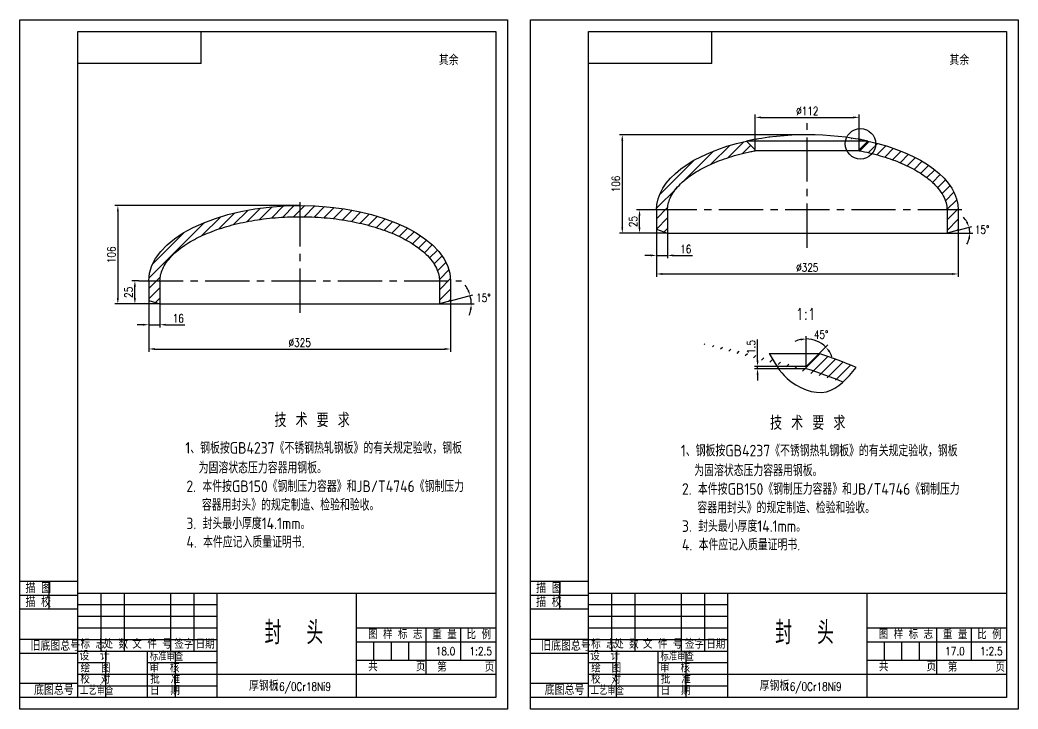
# Model space of a CAD drawing. Header units: millimetres. Extents: x 0 to 1761, y 0 to 1006.
# Drawn here: x 0 to 430, y 0 to 297 of the extents above; entities that cross this region are included whole.
import ezdxf

# ---------------------------------------------------------------- set-up
doc = ezdxf.new("R2010")
doc.units = ezdxf.units.MM
doc.linetypes.add('CENTER2', pattern=[28.575, 19.05, -3.175, 3.175, -3.175])
doc.styles.add('HZXT', font='gbenor.shx', dxfattribs={"bigfont": 'gbcbig.shx'})
doc.styles.get("Standard").update_dxf_attribs({"font": 'txt.shx', "width": 0.8, "height": 3.5})
doc.dimstyles.new('AM_GB', dxfattribs={"dimtxt": 3.5, "dimasz": 2.5, "dimexe": 1.25, "dimexo": 0, "dimgap": 1, "dimtad": 1, "dimdsep": 46, "dimtxsty": 'Standard', "dimcen": 0, "dimclrd": 4, "dimclre": 4, "dimclrt": 3, "dimadec": 0, "dimazin": 2, "dimtp": 0.1, "dimtm": 0.1, "dimtfac": 0.71, "dimtmove": 0, "dimatfit": 0, "dimfxl": 0, "dimlwd": -1, "dimlwe": -1, "dimarcsym": 0})

# ---------------------------------------------------------------- blocks, each defined once
blk = doc.blocks.new('*D14')
at = {"color": 4, "transparency": 16777216}
for p, q in [((404.2, 206.4), (410.08, 207.98)), ((399.4, 205.11), (410.46, 205.11))]:
    blk.add_line(p, q, dxfattribs=at)
for start, end in [(29.6316, 44.2632), (360, 15), (330.7368, 345.3684)]:
    blk.add_arc((399.4, 205.11), 9.82, start, end, dxfattribs=at)
for points in [[(408.31, 210.12), (407.54, 209.81), (408.88, 207.65)], [(408.48, 202.69), (409.31, 202.58), (409.21, 205.11)]]:
    blk.add_solid(points, dxfattribs=at)
at = {"layer": 'Defpoints', "color": 0, "transparency": 16777216}
for p in [(409.06, 206.82), (279, 205.11), (399.4, 205.11), (399.4, 205.11), (404.2, 206.4)]:
    blk.add_point(p, dxfattribs=at)
at = {"color": 3, "transparency": 16777216, "insert": (414.5, 206.61), "char_height": 3.5, "attachment_point": 5}
blk.add_mtext('15°', dxfattribs=at)
blk = doc.blocks.new('*D15')
at = {"color": 4, "transparency": 16777216}
for p, q in [((316.8, 241.04), (316.8, 256.26)), ((319.3, 255.01), (359.1, 255.01)), ((361.6, 241.04), (361.6, 256.26))]:
    blk.add_line(p, q, dxfattribs=at)
for points in [[(319.3, 255.43), (319.3, 254.6), (316.8, 255.01)], [(359.1, 255.43), (359.1, 254.6), (361.6, 255.01)]]:
    blk.add_solid(points, dxfattribs=at)
at = {"layer": 'Defpoints', "color": 0, "transparency": 16777216}
for p in [(361.6, 255.01), (316.8, 241.04), (361.6, 241.04)]:
    blk.add_point(p, dxfattribs=at)
at = {"color": 3, "transparency": 16777216, "insert": (339.2, 257.76), "char_height": 3.5, "attachment_point": 5}
blk.add_mtext('%%c112', dxfattribs=at)
blk = doc.blocks.new('*D16')
at = {"color": 4, "transparency": 16777216}
for p, q in [((274.2, 207.65), (274.2, 186.27)), ((404.2, 207.65), (404.2, 186.27)), ((276.7, 187.52), (401.7, 187.52))]:
    blk.add_line(p, q, dxfattribs=at)
for points in [[(276.7, 187.94), (276.7, 187.1), (274.2, 187.52)], [(401.7, 187.94), (401.7, 187.1), (404.2, 187.52)]]:
    blk.add_solid(points, dxfattribs=at)
at = {"layer": 'Defpoints', "color": 0, "transparency": 16777216}
for p in [(274.2, 207.65), (404.2, 207.65), (404.2, 187.52)]:
    blk.add_point(p, dxfattribs=at)
at = {"color": 3, "transparency": 16777216, "insert": (339.2, 190.27), "char_height": 3.5, "attachment_point": 5}
blk.add_mtext('%%c325', dxfattribs=at)
blk = doc.blocks.new('*D17')
at = {"color": 4, "transparency": 16777216}
for p, q in [((338.77, 147.67), (338.77, 160.76)), ((344.35, 153.25), (348.03, 156.93))]:
    blk.add_line(p, q, dxfattribs=at)
for start, end in [(102.1237, 114.2474), (45, 90), (20.7526, 32.8763)]:
    blk.add_arc((338.77, 147.67), 11.84, start, end, dxfattribs=at)
for points in [[(336.24, 159.66), (336.33, 158.83), (338.77, 159.51)], [(348.39, 153.84), (349.04, 154.36), (347.14, 156.04)]]:
    blk.add_solid(points, dxfattribs=at)
at = {"layer": 'Defpoints', "color": 0, "transparency": 16777216}
for p in [(341.84, 159.11), (344.35, 153.25), (338.77, 147.67), (338.77, 147.67), (338.77, 146.67)]:
    blk.add_point(p, dxfattribs=at)
at = {"color": 3, "transparency": 16777216, "insert": (345.16, 161.38), "char_height": 3.5, "attachment_point": 5}
blk.add_mtext('45°', dxfattribs=at)
blk = doc.blocks.new('*D18')
at = {"color": 4, "transparency": 16777216}
for p, q in [((274.2, 206.86), (274.2, 194.27)), ((279, 205.11), (279, 194.27)), ((271.7, 195.52), (269.2, 195.52)), ((274.2, 195.52), (279, 195.52)), ((281.5, 195.52), (289.73, 195.52))]:
    blk.add_line(p, q, dxfattribs=at)
for points in [[(271.7, 195.93), (271.7, 195.1), (274.2, 195.52)], [(281.5, 195.93), (281.5, 195.1), (279, 195.52)]]:
    blk.add_solid(points, dxfattribs=at)
at = {"layer": 'Defpoints', "color": 0, "transparency": 16777216}
for p in [(274.2, 206.86), (279, 205.11), (279, 195.52)]:
    blk.add_point(p, dxfattribs=at)
at = {"color": 3, "transparency": 16777216, "insert": (286.86, 198.27), "char_height": 3.5, "attachment_point": 5}
blk.add_mtext('16', dxfattribs=at)
blk = doc.blocks.new('*D19')
at = {"color": 4, "transparency": 16777216}
for p, q in [((120.72, 217), (40.92, 217)), ((42.17, 214.5), (42.17, 177.1)), ((59.92, 174.6), (40.92, 174.6))]:
    blk.add_line(p, q, dxfattribs=at)
for points in [[(41.75, 214.5), (42.59, 214.5), (42.17, 217)], [(41.75, 177.1), (42.59, 177.1), (42.17, 174.6)]]:
    blk.add_solid(points, dxfattribs=at)
at = {"layer": 'Defpoints', "color": 0, "transparency": 16777216}
for p in [(120.72, 217), (42.17, 174.6), (59.92, 174.6)]:
    blk.add_point(p, dxfattribs=at)
at = {"color": 3, "transparency": 16777216, "insert": (39.42, 195.8), "char_height": 3.5, "attachment_point": 5, "rotation": 90}
blk.add_mtext('106', dxfattribs=at)
blk = doc.blocks.new('*D20')
at = {"color": 4, "transparency": 16777216}
for p, q in [((51.21, 184.6), (48.26, 184.6)), ((49.51, 177.1), (49.51, 182.1)), ((59.92, 174.6), (48.26, 174.6))]:
    blk.add_line(p, q, dxfattribs=at)
for points in [[(49.1, 182.1), (49.93, 182.1), (49.51, 184.6)], [(49.1, 177.1), (49.93, 177.1), (49.51, 174.6)]]:
    blk.add_solid(points, dxfattribs=at)
at = {"layer": 'Defpoints', "color": 0, "transparency": 16777216}
for p in [(49.51, 184.6), (51.21, 184.6), (59.92, 174.6)]:
    blk.add_point(p, dxfattribs=at)
at = {"color": 3, "transparency": 16777216, "insert": (46.76, 179.6), "char_height": 3.5, "attachment_point": 5, "rotation": 90}
blk.add_mtext('25', dxfattribs=at)
blk = doc.blocks.new('*D21')
at = {"color": 4, "transparency": 16777216}
for p, q in [((55.52, 177.14), (55.52, 164.39)), ((60.32, 174.6), (60.32, 164.39)), ((53.02, 165.64), (50.52, 165.64)), ((55.52, 165.64), (60.32, 165.64)), ((62.82, 165.64), (71.06, 165.64))]:
    blk.add_line(p, q, dxfattribs=at)
for points in [[(53.02, 166.06), (53.02, 165.23), (55.52, 165.64)], [(62.82, 166.06), (62.82, 165.23), (60.32, 165.64)]]:
    blk.add_solid(points, dxfattribs=at)
at = {"layer": 'Defpoints', "color": 0, "transparency": 16777216}
for p in [(55.52, 177.14), (60.32, 174.6), (60.32, 165.64)]:
    blk.add_point(p, dxfattribs=at)
at = {"color": 3, "transparency": 16777216, "insert": (68.19, 168.39), "char_height": 3.5, "attachment_point": 5}
blk.add_mtext('16', dxfattribs=at)
blk = doc.blocks.new('*D22')
at = {"color": 4, "transparency": 16777216}
for p, q in [((55.52, 176.05), (55.52, 153.93)), ((185.52, 175.89), (185.52, 153.93)), ((58.02, 155.18), (183.02, 155.18))]:
    blk.add_line(p, q, dxfattribs=at)
for points in [[(58.02, 155.6), (58.02, 154.77), (55.52, 155.18)], [(183.02, 155.6), (183.02, 154.77), (185.52, 155.18)]]:
    blk.add_solid(points, dxfattribs=at)
at = {"layer": 'Defpoints', "color": 0, "transparency": 16777216}
for p in [(55.52, 176.05), (185.52, 175.89), (185.52, 155.18)]:
    blk.add_point(p, dxfattribs=at)
at = {"color": 3, "transparency": 16777216, "insert": (120.52, 157.93), "char_height": 3.5, "attachment_point": 5}
blk.add_mtext('%%c325', dxfattribs=at)
blk = doc.blocks.new('*D23')
at = {"color": 4, "transparency": 16777216}
for p, q in [((317.78, 150.17), (317.78, 159.34)), ((326.14, 147.67), (316.53, 147.67)), ((326.84, 146.67), (316.53, 146.67)), ((317.78, 146.67), (317.78, 147.67)), ((317.78, 144.17), (317.78, 141.67))]:
    blk.add_line(p, q, dxfattribs=at)
for points in [[(317.37, 150.17), (318.2, 150.17), (317.78, 147.67)], [(317.37, 144.17), (318.2, 144.17), (317.78, 146.67)]]:
    blk.add_solid(points, dxfattribs=at)
at = {"layer": 'Defpoints', "color": 0, "transparency": 16777216}
for p in [(317.78, 147.67), (326.14, 147.67), (326.84, 146.67)]:
    blk.add_point(p, dxfattribs=at)
at = {"color": 3, "transparency": 16777216, "insert": (315.03, 156.01), "char_height": 3.5, "attachment_point": 5, "rotation": 90}
blk.add_mtext('1.5', dxfattribs=at)
blk = doc.blocks.new('*D24')
at = {"color": 4, "transparency": 16777216}
for p, q in [((339.2, 247.51), (258.25, 247.51)), ((259.5, 245.01), (259.5, 207.61)), ((279, 205.11), (258.25, 205.11))]:
    blk.add_line(p, q, dxfattribs=at)
for points in [[(259.08, 245.01), (259.91, 245.01), (259.5, 247.51)], [(259.08, 207.61), (259.91, 207.61), (259.5, 205.11)]]:
    blk.add_solid(points, dxfattribs=at)
at = {"layer": 'Defpoints', "color": 0, "transparency": 16777216}
for p in [(339.2, 247.51), (259.5, 205.11), (279, 205.11)]:
    blk.add_point(p, dxfattribs=at)
at = {"color": 3, "transparency": 16777216, "insert": (256.75, 226.31), "char_height": 3.5, "attachment_point": 5, "rotation": 90}
blk.add_mtext('106', dxfattribs=at)
blk = doc.blocks.new('*D25')
at = {"color": 4, "transparency": 16777216}
for p, q in [((272.54, 215.11), (265.68, 215.11)), ((266.93, 207.61), (266.93, 212.61)), ((279, 205.11), (265.68, 205.11))]:
    blk.add_line(p, q, dxfattribs=at)
for points in [[(266.52, 212.61), (267.35, 212.61), (266.93, 215.11)], [(266.52, 207.61), (267.35, 207.61), (266.93, 205.11)]]:
    blk.add_solid(points, dxfattribs=at)
at = {"layer": 'Defpoints', "color": 0, "transparency": 16777216}
for p in [(266.93, 215.11), (272.54, 215.11), (279, 205.11)]:
    blk.add_point(p, dxfattribs=at)
at = {"color": 3, "transparency": 16777216, "insert": (264.18, 210.11), "char_height": 3.5, "attachment_point": 5, "rotation": 90}
blk.add_mtext('25', dxfattribs=at)
blk = doc.blocks.new('*D140')
at = {"color": 4, "transparency": 16777216}
for p, q in [((185.52, 175.89), (195.18, 178.48)), ((180.72, 174.6), (195.69, 174.6))]:
    blk.add_line(p, q, dxfattribs=at)
for start, end in [(25.4585, 35.9169), (0, 15), (339.0831, 349.5415)]:
    blk.add_arc((180.72, 174.6), 13.72, start, end, dxfattribs=at)
for points in [[(193.5, 180.64), (192.72, 180.36), (193.97, 178.15)], [(193.8, 172.15), (194.63, 172.08), (194.44, 174.6)]]:
    blk.add_solid(points, dxfattribs=at)
at = {"layer": 'Defpoints', "color": 0, "transparency": 16777216}
for p in [(60.32, 174.6), (180.72, 174.6), (180.72, 174.6), (185.52, 175.89), (194.39, 175.8)]:
    blk.add_point(p, dxfattribs=at)
at = {"color": 3, "transparency": 16777216, "insert": (199.66, 177.26), "char_height": 3.5, "attachment_point": 5}
blk.add_mtext('15°', dxfattribs=at)

msp = doc.modelspace()

# ---------------------------------------------------------------- hatches: boundary and pattern name
h = msp.add_hatch()
h.set_pattern_fill('ANSI31', color=4, style=0)
edge = h.paths.add_edge_path()
edge.add_spline(control_points=[(278.9952, 215.1118), (278.9952, 215.9531), (279.0878, 216.7947), (279.4695, 218.5044), (279.7592, 219.3728), (280.5594, 221.1426), (281.0704, 222.0438), (282.3316, 223.8643), (283.082, 224.7834), (284.8269, 226.615), (285.8213, 227.5274), (288.0472, 229.3202), (289.2786, 230.2006), (292.6622, 232.3514), (294.9603, 233.5858), (299.9968, 235.8654), (302.7348, 236.9108), (308.5616, 238.767), (311.6503, 239.578), (315.5038, 240.3904), (316.1472, 240.5198), (316.7952, 240.6438)], knot_values=[0, 0, 0, 0, 0.11083437, 0.11083437, 0.22166873, 0.22166873, 0.3325031, 0.3325031, 0.44333746, 0.44333746, 0.55417183, 0.55417183, 0.66500619, 0.66500619, 0.83355954, 0.83355954, 1.00211289, 1.00211289, 1.17066624, 1.17066624, 1.20413646, 1.20413646, 1.20413646, 1.20413646], degree=3, periodic=0)
edge.add_line((316.7952, 240.6438), (316.7952, 241.0438))
edge.add_line((316.7952, 241.0438), (313.0613, 244.7777))
edge.add_ellipse((339.1952, 215.1118), major_axis=(-65, 0), ratio=0.49846154, start_angle=293.707053, end_angle=360)
edge.add_line((274.1952, 215.1118), (278.9952, 215.1118))
h.paths.add_polyline_path([(278.9952, 215.1118), (274.1952, 215.1118), (274.1952, 206.8589), (278.9952, 205.1118)])
h.paths.add_polyline_path([(404.1952, 215.1118), (399.3952, 215.1118), (399.3952, 205.1118), (404.1952, 206.398)])
edge = h.paths.add_edge_path()
edge.add_ellipse((339.1952, 215.1118), major_axis=(-65, 0), ratio=0.49846154, start_angle=180, end_angle=228.92079)
edge.add_ellipse((339.1952, 215.1118), major_axis=(-65, 0), ratio=0.49846154, start_angle=228.92079, end_angle=243.055422)
edge.add_arc((362.1059, 243.6125), 6.5538, 0, 3.343194, ccw=False)
edge.add_arc((362.1059, 243.6125), 6.5538, -39.734498, 0, ccw=False)
edge.add_spline(control_points=[(367.1459, 239.4231), (369.8554, 238.7464), (372.4547, 237.9731), (376.7831, 236.4614), (378.5716, 235.7586), (380.2655, 235.0138)], knot_values=[2.03521309, 2.03521309, 2.03521309, 2.03521309, 2.18198633, 2.18198633, 2.29371955, 2.29371955, 2.29371955, 2.29371955], degree=3, periodic=0)
edge.add_spline(control_points=[(380.2655, 235.0138), (381.1269, 234.635), (381.9638, 234.2454), (385.1796, 232.6605), (387.3543, 231.3876), (391.1749, 228.7341), (392.8199, 227.3536), (395.2119, 224.91), (396.0803, 223.8521), (397.5008, 221.7611), (398.0531, 220.7288), (398.8708, 218.7087), (399.1371, 217.7214), (399.3563, 216.1996), (399.3952, 215.6557), (399.3952, 215.1118)], knot_values=[2.29371955, 2.29371955, 2.29371955, 2.29371955, 2.35053968, 2.35053968, 2.51909303, 2.51909303, 2.68764638, 2.68764638, 2.81507676, 2.81507676, 2.94250714, 2.94250714, 3.06993752, 3.06993752, 3.14159265, 3.14159265, 3.14159265, 3.14159265], degree=3, periodic=0)
edge.add_line((399.3952, 215.1118), (404.1952, 215.1118))
edge = h.paths.add_edge_path()
edge.add_arc((362.1059, 243.6125), 6.5538, 360, 363.343194)
edge.add_ellipse((339.1952, 215.1118), major_axis=(-65, 0), ratio=0.49846154, start_angle=243.055422, end_angle=246.292901)
edge.add_line((365.3292, 244.7777), (361.5952, 241.0437))
edge.add_line((361.5952, 241.0437), (361.5952, 240.6437))
edge.add_spline(control_points=[(361.5952, 240.6437), (363.0661, 240.3622), (364.5134, 240.0532), (366.3393, 239.6218), (366.7438, 239.5235), (367.1459, 239.4231)], knot_values=[1.93745664, 1.93745664, 1.93745664, 1.93745664, 2.01343298, 2.01343298, 2.03521309, 2.03521309, 2.03521309, 2.03521309], degree=3, periodic=0)
edge.add_arc((362.1059, 243.6125), 6.5538, 320.265502, 360)
h = msp.add_hatch()
h.set_pattern_fill('ANSI31', color=4, style=0)
edge = h.paths.add_edge_path()
edge.add_spline(control_points=[(120.7247, 212.204), (122.8603, 212.2006), (124.9956, 212.1428), (130.6146, 211.8461), (134.0769, 211.5143), (140.8265, 210.5684), (144.1137, 209.9542), (150.4103, 208.4665), (153.4195, 207.5929), (159.0639, 205.6215), (161.699, 204.5236), (166.5091, 202.1529), (168.6838, 200.88), (172.5043, 198.2265), (174.1494, 196.8461), (176.5414, 194.4024), (177.4098, 193.3445), (178.8303, 191.2536), (179.3826, 190.2212), (180.2003, 188.2012), (180.4666, 187.2138), (180.6858, 185.6921), (180.7247, 185.1481), (180.7247, 184.6043)], knot_values=[1.57399087, 1.57399087, 1.57399087, 1.57399087, 1.67632628, 1.67632628, 1.84487963, 1.84487963, 2.01343298, 2.01343298, 2.18198633, 2.18198633, 2.35053968, 2.35053968, 2.51909303, 2.51909303, 2.68764638, 2.68764638, 2.81507676, 2.81507676, 2.94250714, 2.94250714, 3.06993752, 3.06993752, 3.14159265, 3.14159265, 3.14159265, 3.14159265], degree=3, periodic=0)
edge.add_line((180.7247, 184.6043), (185.5247, 184.6043))
edge.add_ellipse((120.5247, 184.6043), major_axis=(-65, 0), ratio=0.49846154, start_angle=180, end_angle=269.823705)
edge.add_line((120.7247, 217.0041), (120.7247, 212.204))
edge = h.paths.add_edge_path()
edge.add_spline(control_points=[(60.3247, 184.6043), (60.3247, 185.4455), (60.4173, 186.2872), (60.799, 187.9969), (61.0887, 188.8652), (61.8889, 190.6351), (62.3999, 191.5362), (63.6611, 193.3568), (64.4115, 194.2758), (66.1564, 196.1074), (67.1508, 197.0198), (69.3767, 198.8126), (70.608, 199.693), (73.9916, 201.8439), (76.2898, 203.0782), (81.3263, 205.3578), (84.0643, 206.4032), (89.8911, 208.2595), (92.9798, 209.0704), (99.4099, 210.4261), (102.7512, 210.9707), (109.5822, 211.7737), (113.0718, 212.0319), (117.9607, 212.1857), (119.3428, 212.2063), (120.7247, 212.204)], knot_values=[0, 0, 0, 0, 0.11083437, 0.11083437, 0.22166873, 0.22166873, 0.3325031, 0.3325031, 0.44333746, 0.44333746, 0.55417183, 0.55417183, 0.66500619, 0.66500619, 0.83355954, 0.83355954, 1.00211289, 1.00211289, 1.17066624, 1.17066624, 1.33921959, 1.33921959, 1.50777294, 1.50777294, 1.57399087, 1.57399087, 1.57399087, 1.57399087], degree=3, periodic=0)
edge.add_line((120.7247, 212.204), (120.7247, 217.0041))
edge.add_ellipse((120.5247, 184.6043), major_axis=(-65, 0), ratio=0.49846154, start_angle=269.823705, end_angle=360)
edge.add_line((55.5247, 184.6043), (60.3247, 184.6043))
h.paths.add_polyline_path([(60.3247, 184.6043), (55.5247, 184.6043), (55.5247, 176.0536), (60.3247, 174.6043)])
h.paths.add_polyline_path([(185.5247, 184.6043), (180.7247, 184.6043), (180.7247, 174.6043), (185.5247, 175.8904)])
h = msp.add_hatch()
h.set_pattern_fill('ANSI31', color=4, style=0)
h.set_pattern_definition([(45, (-436.7515, -381.3397), (-2.245064, 2.245064), [])])
edge = h.paths.add_edge_path()
edge.add_spline(control_points=[(360.2585, 147.2526), (355.1396, 149.3819), (349.828, 151.382), (344.3472, 153.2464)], knot_values=[4.01846081, 4.01846081, 4.01846081, 4.01846081, 4.11499612, 4.11499612, 4.11499612, 4.11499612], degree=3, periodic=0)
edge.add_line((344.3472, 153.2464), (338.7736, 147.6728))
edge.add_line((338.7736, 147.6728), (338.7736, 146.6728))
edge.add_ellipse((229.2736, 62.9923), major_axis=(-200, 0), ratio=0.5, start_angle=231.210357, end_angle=236.804329, ccw=False)
edge.add_spline(control_points=[(354.5662, 140.9374), (356.5519, 142.7859), (358.4052, 145.0193), (360.2585, 147.2526)], knot_values=[39.71920085, 39.71920085, 39.71920085, 39.71920085, 47.65217449, 47.65217449, 47.65217449, 47.65217449], degree=3, periodic=0)

# ---------------------------------------------------------------- linework, layer by layer
at = {"color": 4}
for p, q in [((78.0978, 278.2739), (78.0978, 292)), ((298.0978, 278.2739), (298.0978, 292)), ((78.0978, 278.2739), (25, 278.2739)), ((298.0978, 278.2739), (245, 278.2739)), ((25, 55), (0, 55)), ((12.5, 55), (12.5, 43)), ((245, 55), (220, 55)), ((232.5, 55), (232.5, 43)), ((25, 49), (0, 49)), ((35, 25), (35, 50)), ((45, 25), (45, 50)), ((65, 25), (65, 50)), ((75, 25), (75, 50)), ((85, 5), (85, 50)), ((145, 5), (145, 50)), ((245, 49), (220, 49)), ((255, 25), (255, 50)), ((265, 25), (265, 50)), ((285, 25), (285, 50)), ((295, 25), (295, 50)), ((305, 5), (305, 50)), ((365, 5), (365, 50)), ((25, 45), (85, 45)), ((245, 45), (305, 45)), ((25, 43), (0, 43)), ((25, 40), (85, 40)), ((245, 43), (220, 43)), ((245, 40), (305, 40)), ((25, 35), (85, 35)), ((145, 35), (205, 35)), ((175, 15), (175, 35)), ((190, 21), (190, 35)), ((245, 35), (305, 35)), ((365, 35), (425, 35)), ((395, 15), (395, 35)), ((410, 21), (410, 35)), ((25, 30), (0, 30)), ((25, 30), (85, 30)), ((145, 29), (205, 29)), ((152.5, 21), (152.5, 29)), ((160, 21), (160, 29)), ((167.5, 21), (167.5, 29)), ((245, 30), (220, 30)), ((245, 30), (305, 30)), ((365, 29), (425, 29)), ((372.5, 21), (372.5, 29)), ((380, 21), (380, 29)), ((387.5, 21), (387.5, 29)), ((25, 24), (0, 24)), ((25, 25), (85, 25)), ((37, 5), (37, 25)), ((55, 5), (55, 25)), ((67, 5), (67, 25)), ((245, 24), (220, 24)), ((245, 25), (305, 25)), ((257, 5), (257, 25)), ((275, 5), (275, 25)), ((287, 5), (287, 25)), ((25, 20), (37, 20)), ((55, 20), (85, 20)), ((145, 21), (205, 21)), ((245, 20), (257, 20)), ((275, 20), (305, 20)), ((365, 21), (425, 21)), ((25, 15), (205, 15)), ((245, 15), (425, 15)), ((25, 11), (0, 11)), ((25, 10), (85, 10)), ((245, 11), (220, 11)), ((245, 10), (305, 10)), ((25, 5), (0, 5)), ((245, 5), (220, 5))]:
    msp.add_line(p, q, dxfattribs=at)
at = {"color": 1, "linetype": 'CENTER2'}
for p, q in [((339.1952, 198.7832), (339.1952, 252.5097)), ((120.7247, 170.7946), (120.7247, 221.0707)), ((405.8511, 215.1118), (272.5393, 215.1118)), ((51.2098, 184.6043), (190.2396, 184.6043))]:
    msp.add_line(p, q, dxfattribs=at)
for p, q in [((365.3292, 244.7777), (313.0613, 244.7777)), ((316.7952, 241.0438), (313.0613, 244.7777)), ((316.7952, 240.6438), (316.7952, 241.0438)), ((361.5952, 241.0437), (365.3292, 244.7777)), ((361.5952, 240.6437), (361.5952, 241.0437)), ((361.5952, 240.6437), (316.7952, 240.6438)), ((274.1952, 215.1118), (274.1952, 206.8589)), ((278.9952, 215.1118), (278.9952, 205.1118)), ((399.3952, 215.1118), (399.3952, 205.1118)), ((404.1952, 215.1118), (404.1952, 206.398)), ((274.1952, 206.8589), (278.9952, 205.1118)), ((278.9952, 205.1118), (399.3952, 205.1118)), ((404.1952, 206.398), (399.3952, 205.1118)), ((55.5247, 184.6043), (55.5247, 176.0536)), ((60.3247, 184.6043), (60.3247, 174.6043)), ((180.7247, 184.6043), (180.7247, 174.6043)), ((185.5247, 184.6043), (185.5247, 175.8904)), ((55.5247, 176.0536), (60.3247, 174.6043)), ((60.3247, 174.6043), (180.7247, 174.6043)), ((185.5247, 175.8904), (180.7247, 174.6043)), ((322.815, 153.2464), (344.3472, 153.2464)), ((338.7736, 147.6728), (344.3472, 153.2464)), ((338.7736, 147.6728), (326.1414, 147.6728)), ((338.7736, 146.6728), (326.8366, 146.6728)), ((338.7736, 146.6728), (338.7736, 147.6728)), ((25, 50), (205, 50)), ((245, 50), (425, 50))]:
    msp.add_line(p, q)
at = {"color": 4}
for points in [[(0, 297), (210, 297), (210, 0), (0, 0)], [(220, 297), (430, 297), (430, 0), (220, 0)]]:
    msp.add_lwpolyline(points, close=True, dxfattribs=at)
for points in [[(25, 292), (205, 292), (205, 5), (25, 5)], [(245, 292), (425, 292), (425, 5), (245, 5)]]:
    msp.add_lwpolyline(points, close=True)
msp.add_circle((362.1059, 243.6125), 6.5538, dxfattribs=at)
msp.add_ellipse((339.1952, 215.1118), major_axis=(-65, 0), ratio=0.49846154, start_param=4.29862205, end_param=5.12615512, dxfattribs=at)
at = {"extrusion": (0, 0, -1)}
for centre, start_param, end_param in [((339.1952, 215.1118), 0, 1.15703019), ((339.1952, 215.1118), 1.98456325, 3.14159265), ((120.5247, 184.6043), 0, 3.14159265)]:
    msp.add_ellipse(centre, major_axis=(-65, 0), ratio=0.49846154, start_param=start_param, end_param=end_param, dxfattribs=at)
msp.add_ellipse((229.2736, 62.9923), major_axis=(-200, 0), ratio=0.5, start_param=4.035382, end_param=4.13301522)
for points, knots in [([(278.9952, 215.1118), (278.9952, 215.9531), (279.0878, 216.7947), (279.4695, 218.5044), (279.7592, 219.3728), (280.5594, 221.1426), (281.0704, 222.0438), (282.3316, 223.8643), (283.082, 224.7834), (284.8269, 226.615), (285.8213, 227.5274), (288.0472, 229.3202), (289.2786, 230.2006), (292.6622, 232.3514), (294.9603, 233.5858), (299.9968, 235.8654), (302.7348, 236.9108), (308.5616, 238.767), (311.6503, 239.578), (315.5038, 240.3904), (316.1472, 240.5198), (316.7952, 240.6438)], [0, 0, 0, 0, 0.11083437, 0.11083437, 0.22166873, 0.22166873, 0.3325031, 0.3325031, 0.44333746, 0.44333746, 0.55417183, 0.55417183, 0.66500619, 0.66500619, 0.83355954, 0.83355954, 1.00211289, 1.00211289, 1.17066624, 1.17066624, 1.20413646, 1.20413646, 1.20413646, 1.20413646]), ([(361.5952, 240.6437), (363.0661, 240.3622), (364.5134, 240.0532), (369.0808, 238.9741), (372.09, 238.1005), (377.7344, 236.1291), (380.3695, 235.0311), (385.1796, 232.6605), (387.3543, 231.3876), (391.1749, 228.7341), (392.8199, 227.3536), (395.2119, 224.91), (396.0803, 223.8521), (397.5008, 221.7611), (398.0531, 220.7288), (398.8708, 218.7087), (399.1371, 217.7214), (399.3563, 216.1996), (399.3952, 215.6557), (399.3952, 215.1118)], [1.93745664, 1.93745664, 1.93745664, 1.93745664, 2.01343298, 2.01343298, 2.18198633, 2.18198633, 2.35053968, 2.35053968, 2.51909303, 2.51909303, 2.68764638, 2.68764638, 2.81507676, 2.81507676, 2.94250714, 2.94250714, 3.06993752, 3.06993752, 3.14159265, 3.14159265, 3.14159265, 3.14159265]), ([(60.3247, 184.6043), (60.3247, 185.4455), (60.4173, 186.2872), (60.799, 187.9969), (61.0887, 188.8652), (61.8889, 190.6351), (62.3999, 191.5362), (63.6611, 193.3568), (64.4115, 194.2758), (66.1564, 196.1074), (67.1508, 197.0198), (69.3767, 198.8126), (70.608, 199.693), (73.9916, 201.8439), (76.2898, 203.0782), (81.3263, 205.3578), (84.0643, 206.4032), (89.8911, 208.2595), (92.9798, 209.0704), (99.4099, 210.4261), (102.7512, 210.9707), (109.5822, 211.7737), (113.0718, 212.0319), (120.0918, 212.2527), (123.622, 212.2153), (130.6146, 211.8461), (134.0769, 211.5143), (140.8265, 210.5684), (144.1137, 209.9542), (150.4103, 208.4665), (153.4195, 207.5929), (159.0639, 205.6215), (161.699, 204.5236), (166.5091, 202.1529), (168.6838, 200.88), (172.5043, 198.2265), (174.1494, 196.8461), (176.5414, 194.4024), (177.4098, 193.3445), (178.8303, 191.2536), (179.3826, 190.2212), (180.2003, 188.2012), (180.4666, 187.2138), (180.6858, 185.6921), (180.7247, 185.1481), (180.7247, 184.6043)], [0, 0, 0, 0, 0.11083437, 0.11083437, 0.22166873, 0.22166873, 0.3325031, 0.3325031, 0.44333746, 0.44333746, 0.55417183, 0.55417183, 0.66500619, 0.66500619, 0.83355954, 0.83355954, 1.00211289, 1.00211289, 1.17066624, 1.17066624, 1.33921959, 1.33921959, 1.50777294, 1.50777294, 1.67632628, 1.67632628, 1.84487963, 1.84487963, 2.01343298, 2.01343298, 2.18198633, 2.18198633, 2.35053968, 2.35053968, 2.51909303, 2.51909303, 2.68764638, 2.68764638, 2.81507676, 2.81507676, 2.94250714, 2.94250714, 3.06993752, 3.06993752, 3.14159265, 3.14159265, 3.14159265, 3.14159265])]:
    msp.add_open_spline(points, degree=3, knots=knots)
at = {"color": 4}
msp.add_spline([(322.815, 153.2464), (330.5008, 142.5073), (347.4785, 136.7742), (360.2585, 147.2526)], degree=3, dxfattribs=at)
msp.add_open_spline([(360.2585, 147.2526), (355.1396, 149.3819), (349.828, 151.382), (344.3472, 153.2464)], degree=3)

# ---------------------------------------------------------------- texts
at = {"color": 3, "style": 'HZXT'}
for s, height, p in [('其余', 4.5, (180.4368, 277.5065)), ('其余', 4.5, (400.4368, 277.5065)), ('1、钢板按GB4237《不锈钢热轧钢板》的有关规定验收，钢板', 5, (71.2339, 110.0594)), ('1、钢板按GB4237《不锈钢热轧钢板》的有关规定验收，钢板', 5, (284.7369, 108.8862)), ('为固溶状态压力容器用钢板。', 5, (76.9996, 101.5155)), ('为固溶状态压力容器用钢板。', 5, (290.5026, 100.3423)), ('2. 本件按GB150《钢制压力容器》和JB/T4746《钢制压力', 5, (71.7058, 93.5155)), ('2. 本件按GB150《钢制压力容器》和JB/T4746《钢制压力', 5, (285.2088, 92.3423)), ('容器用封头》的规定制造、检验和验收。', 5, (78.3647, 85.5155)), ('容器用封头》的规定制造、检验和验收。', 5, (291.8677, 84.3423)), ('3. 封头最小厚度14.1mm。', 5, (71.7058, 77.5155)), ('3. 封头最小厚度14.1mm。', 5, (285.2088, 76.3423)), ('4. 本件应记入质量证明书.', 5, (71.7058, 69.5155)), ('4. 本件应记入质量证明书.', 5, (285.2088, 68.3423)), ('描 图', 4.5, (2.3807, 49.9728)), ('描 图', 4.5, (222.3807, 49.9728)), ('描 校', 4.5, (2.3807, 43.9728)), ('描 校', 4.5, (222.3807, 43.9728)), ('封  头', 10, (105.36, 27.9032)), ('封  头', 10, (325.36, 27.9032)), ('旧底图总号', 4.5, (4.5636, 25.0945)), ('旧底图总号', 4.5, (224.5636, 25.0945)), ('标准审查', 3.6, (55.9471, 20.7967)), ('标准审查', 3.6, (275.9471, 20.7967)), ('底图总号', 4.5, (6.0757, 6.0762)), ('工艺审查', 3.6, (25.8452, 6.1424)), ('厚钢板', 4.5, (98.6829, 7.8872)), ('底图总号', 4.5, (226.0757, 6.0762)), ('工艺审查', 3.6, (245.8452, 6.1424)), ('厚钢板', 4.5, (318.6829, 7.8872))]:
    msp.add_text(s, height=height, dxfattribs=at).set_placement(p)
at = {"color": 3, "style": 'HZXT', "width": 1.2}
for s, height, p in [('技 术 要 求', 6, (109.6356, 121.4975)), ('技 术 要 求', 6, (323.1386, 120.3243)), ('签字', 3.6, (66.5254, 26.1076)), ('图 样 标 志', 3.6, (149.9691, 30.2608)), ('重 量', 3.6, (177.6195, 30.1226)), ('比 例', 3.6, (192.4028, 30.1226)), ('签字', 3.6, (286.5254, 26.1076)), ('图 样 标 志', 3.6, (369.9691, 30.2608)), ('重 量', 3.6, (397.6195, 30.1226)), ('比 例', 3.6, (412.4028, 30.1226)), ('标 志', 3.6, (26.0891, 26.0748)), ('处 数', 3.6, (35.995, 26.0748)), ('文 件 号', 3.6, (48.3997, 26.0748)), ('日期', 3.6, (75.6691, 26.0748)), ('标 志', 3.6, (246.0891, 26.0748)), ('处 数', 3.6, (255.995, 26.0748)), ('文 件 号', 3.6, (268.3997, 26.0748)), ('日期', 3.6, (295.6691, 26.0748)), ('设  计', 3.6, (25.7167, 21.0046)), ('设  计', 3.6, (245.7167, 21.0046)), ('绘  图', 3.6, (26.1438, 15.7514)), ('审  核', 3.6, (55.7857, 15.8718)), ('共       页', 3.6, (150.0724, 16.3159)), ('第       页', 3.6, (179.7512, 16.1159)), ('绘  图', 3.6, (246.1438, 15.7514)), ('审  核', 3.6, (275.7857, 15.8718)), ('共       页', 3.6, (370.0724, 16.3159)), ('第       页', 3.6, (399.7512, 16.1159)), ('校  对', 3.6, (26.0233, 10.9857)), ('批  准', 3.6, (56.1471, 10.9469)), ('校  对', 3.6, (246.0233, 10.9857)), ('批  准', 3.6, (276.1471, 10.9469)), ('日  期', 3.6, (56.0047, 6.0381)), ('日  期', 3.6, (276.0047, 6.0381))]:
    msp.add_text(s, height=height, dxfattribs=at).set_placement(p)
at = {"color": 3, "width": 0.8}
for s, p in [('18.0', (179.128, 23.1841)), ('1:2.5', (193.7088, 23.1841)), ('17.0', (398.642, 23.1841)), ('1:2.5', (413.7116, 23.1841))]:
    msp.add_text(s, height=3.5, dxfattribs=at).set_placement(p)
at = {"color": 3, "linetype": 'Continuous', "width": 0.8}
for p in [(109.2896, 7.894), (329.2896, 7.894)]:
    msp.add_text('16/0Cr18Ni9', height=3.5, dxfattribs=at).set_placement(p)
at = {"color": 3, "insert": (334.2954, 172.7467), "char_height": 5, "attachment_point": 1}
msp.add_mtext('1:1', dxfattribs=at)

# ---------------------------------------------------------------- dimensions: what is measured, and where the dimension line sits
for base, p1, p2, picture, middle in [((361.5952, 255.0131), (316.7952, 241.0438), (361.5952, 241.0437), '*D15', (339.1952, 257.7631)), ((404.1952, 187.5216), (274.1952, 207.6522), (404.1952, 207.6522), '*D16', (339.1952, 190.2716)), ((185.5247, 155.1825), (55.5247, 176.0536), (185.5247, 175.8904), '*D22', (120.5247, 157.9325))]:
    dim = msp.add_linear_dim(base=base, p1=p1, p2=p2, text='%%c<>', dimstyle='AM_GB', override={"dimlfac": 2.5})
    dim.commit()
    dim.dimension.update_dxf_attribs({"geometry": picture, "text_midpoint": middle})
for base, p1, p2, picture, middle in [((259.4982, 205.1118), (339.1952, 247.5118), (278.9952, 205.1118), '*D24', (256.7482, 226.3118)), ((42.1687, 174.6043), (120.7247, 217.0041), (59.9247, 174.6043), '*D19', (39.4187, 195.8042)), ((49.5139, 184.6043), (59.9247, 174.6043), (51.2098, 184.6043), '*D20', (46.7639, 179.6043))]:
    dim = msp.add_linear_dim(base=base, p1=p1, p2=p2, angle=90, dimstyle='AM_GB', override={"dimlfac": 2.5})
    dim.commit()
    dim.dimension.update_dxf_attribs({"geometry": picture, "text_midpoint": middle})
dim = msp.add_linear_dim(base=(266.9327, 215.1118), p1=(278.9952, 205.1118), p2=(272.5393, 215.1118), angle=90, dimstyle='AM_GB', override={"dimlfac": 2.5})
dim.commit()
dim.dimension.update_dxf_attribs({"geometry": '*D25', "text_midpoint": (266.9327, 210.1118), "dimtype": 160})
for base, line1, line2, override, picture, middle in [((409.0625, 206.8164), ((278.9952, 205.1118), (399.3952, 205.1118)), ((404.1952, 206.398), (399.3952, 205.1118)), {"dimtmove": 1}, '*D14', (414.4996, 206.6076)), ((194.3875, 175.7996), ((185.5247, 175.8904), (180.7247, 174.6043)), ((60.3247, 174.6043), (180.7247, 174.6043)), {"dimlfac": 1, "dimtmove": 1}, '*D140', (199.6599, 177.2633)), ((341.8372, 159.1064), ((338.7736, 146.6728), (338.7736, 147.6728)), ((338.7736, 147.6728), (344.3472, 153.2464)), {"dimtmove": 1}, '*D17', (345.1616, 161.3846))]:
    dim = msp.add_angular_dim_2l(base=base, line1=line1, line2=line2, dimstyle='AM_GB', override=override)
    dim.commit()
    dim.dimension.update_dxf_attribs({"geometry": picture, "text_midpoint": middle, "dimtype": 162})
for base, p1, p2, picture, middle in [((278.9952, 195.5176), (274.1952, 206.8589), (278.9952, 205.1118), '*D18', (286.8619, 198.2676)), ((60.3247, 165.6442), (55.5247, 177.1446), (60.3247, 174.6043), '*D21', (68.1914, 168.3942))]:
    dim = msp.add_linear_dim(base=base, p1=p1, p2=p2, dimstyle='AM_GB', override={"dimlfac": 3.333333})
    dim.commit()
    dim.dimension.update_dxf_attribs({"geometry": picture, "text_midpoint": middle})
dim = msp.add_linear_dim(base=(317.7842, 147.6728), p1=(326.8366, 146.6728), p2=(326.1414, 147.6728), angle=90, text='1.5', dimstyle='AM_GB')
dim.commit()
dim.dimension.update_dxf_attribs({"geometry": '*D23', "text_midpoint": (315.0342, 156.0062)})

doc.saveas('drawing.dxf')
